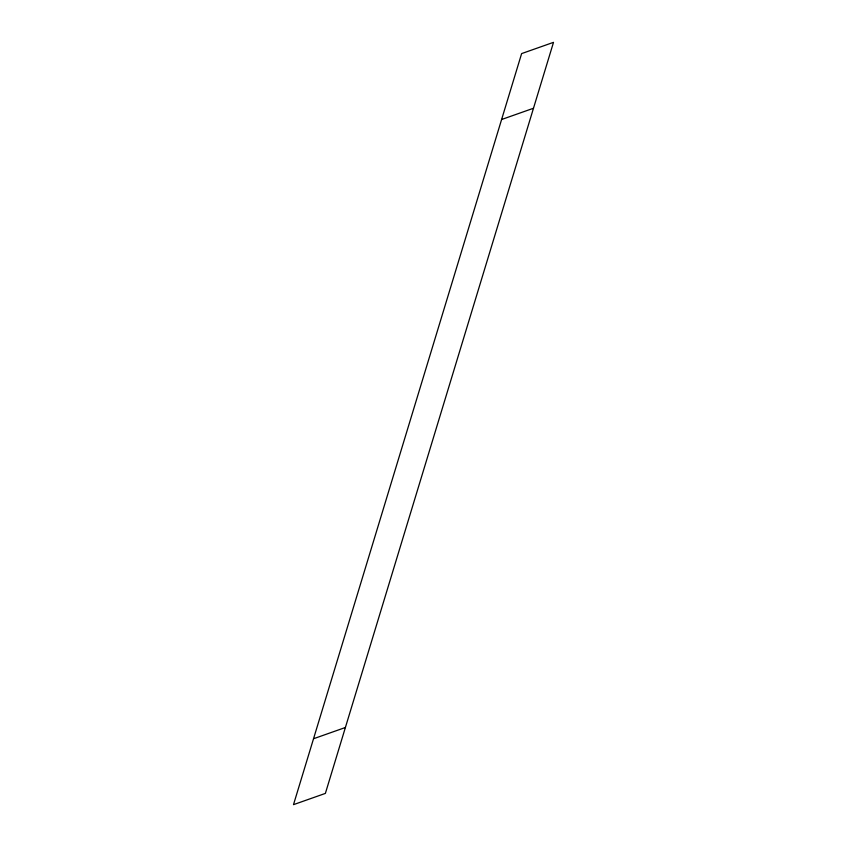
<?xml version="1.0" encoding="UTF-8"?>
<svg xmlns="http://www.w3.org/2000/svg" width="847" height="847" viewBox="0 0 847 847"><rect width="100%" height="100%" fill="white"/><g stroke="black" fill="none" stroke-linecap="round" stroke-linejoin="round"><path stroke-width="1.27" d="M313.528 738.743L521.625 53.594L553.504 42.35L325.375 793.406L293.496 804.65L313.528 738.743L345.407 727.488M501.615 119.501L533.483 108.257"/></g></svg>
